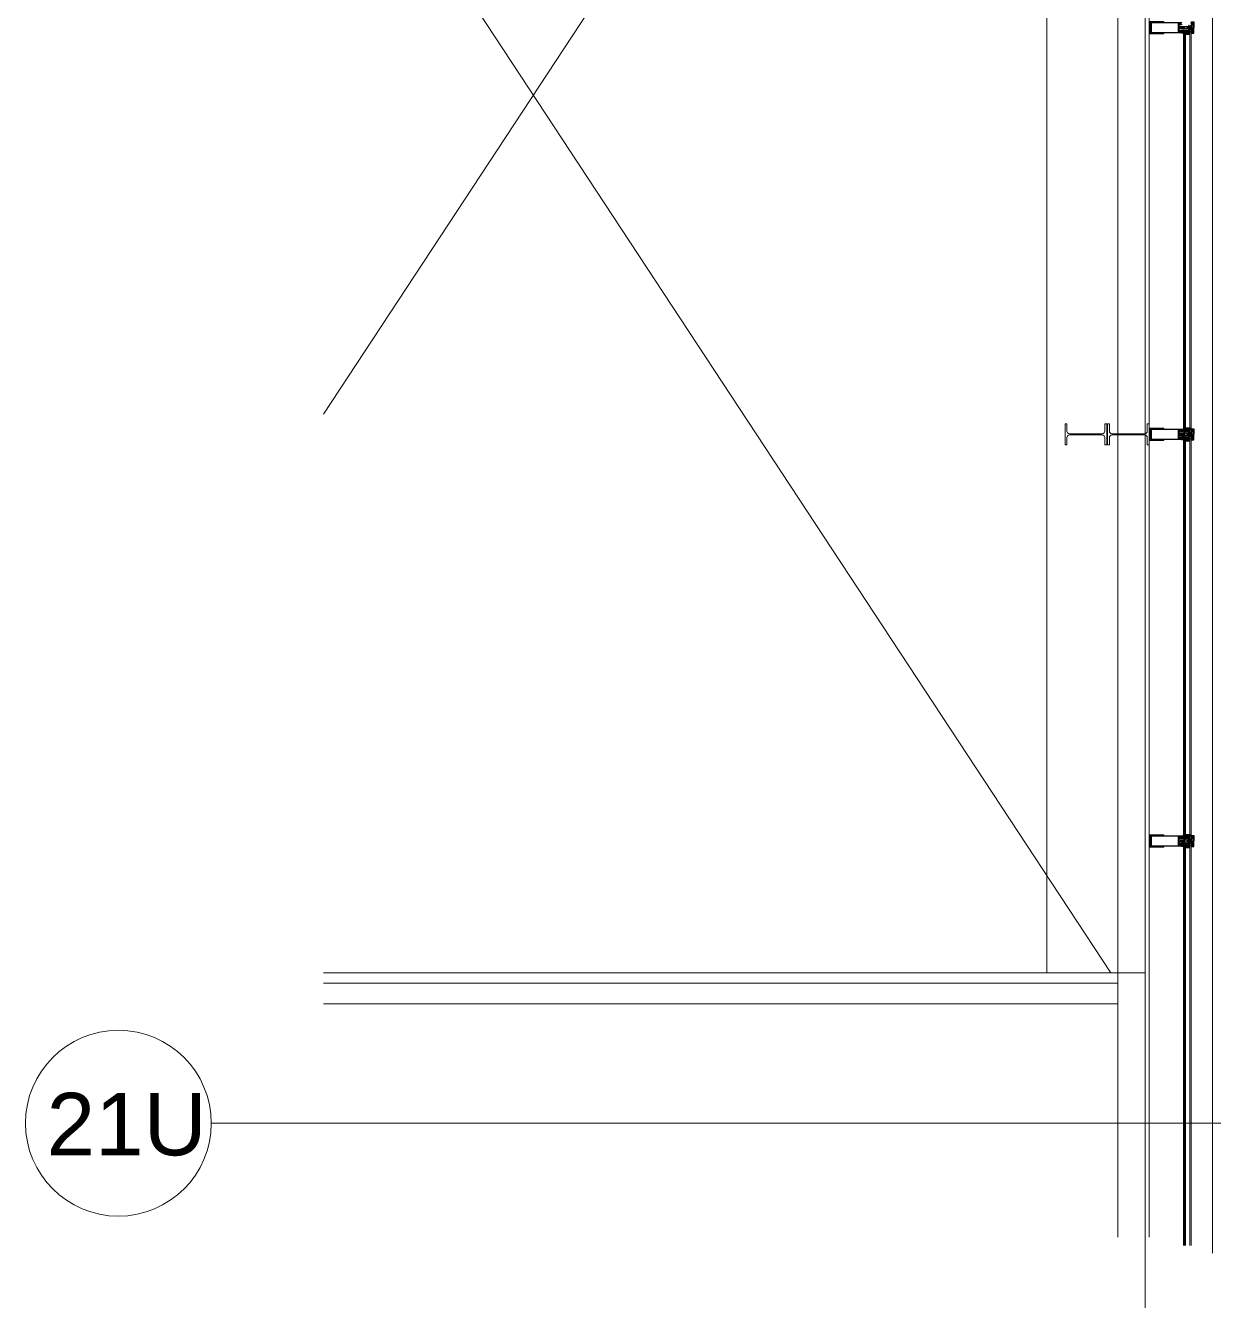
# Model space of a CAD drawing. Header units: millimetres. Extents: x -24 to 530668, y -246875 to -2983.
# Drawn here: x 264267 to 264838, y -107813 to -107201 of the extents above; entities that cross this region are included whole.
import ezdxf
from ezdxf.enums import TextEntityAlignment as Align

# ---------------------------------------------------------------- set-up
doc = ezdxf.new("R2010")
doc.units = ezdxf.units.MM
doc.layers.get('0').update_dxf_attribs({"lineweight": 20})
for name, color, linetype, lineweight in [('0S-Profile EPDM', 22, 'Continuous', 25), ('0S-Shading EPDM', 25, 'Continuous', 13), ('t_tarama', 253, 'Continuous', 5)]:
    doc.layers.add(name, color=color, linetype=linetype, lineweight=lineweight)
doc.layers.add('a_window_metal_aluminium_section', color=2, linetype='Continuous')
doc.styles.add('arial', font='arial.ttf')
doc.styles.add('txt_tur_1', font='arial.ttf', dxfattribs={"height": 1.5})
doc.styles.add('X_S_COL_01$0$arial', font='arial.ttf')

# ---------------------------------------------------------------- blocks, each defined once
blk = doc.blocks.new('Gasket 242524')
at = {"layer": '0S-Shading EPDM'}
h = blk.add_hatch(dxfattribs=at)
h.set_pattern_fill('ANSI37', color=256, scale=0.625, angle=90, style=0)
h.paths.add_polyline_path([(-2.737134, 5.300517), (-2.87946, 5.056922), (-3.000123, 4.801901), (-3.098214, 4.537377), (-3.172994, 4.265342), (-3.223901, 3.987847), (-3.250549, 3.706982), (-3.252739, 3.424864), (-3.230453, 3.14362), (-3.18386, 2.865368), (-3.113311, 2.592205), (-3.019338, 2.32619), (-2.902648, 2.069327), (-2.76412, 1.823552), (-2.6048, 1.590717), (-2.556662, 1.520493), (-2.514672, 1.446428), (-2.479134, 1.36906), (-2.450306, 1.288949), (-2.428397, 1.206677), (-2.413566, 1.122839), (-2.405919, 1.038044), (-2.405514, 0.952905), (-2.412352, 0.86804), (-2.426384, 0.784065), (-2.447508, 0.701588), (-2.475572, 0.621206), (-2.510371, 0.543503), (-2.551654, 0.469042), (-2.599121, 0.398362), (-2.652428, 0.331976), (-2.711189, 0.270365), (-2.774978, 0.213975), (-2.843332, 0.163216), (-2.915756, 0.118456), (-2.991725, 0.080018), (-3.070688, 0.048182), (-3.152073, 0.023177), (-3.235291, 0.005187), (-3.319736, -0.00566), (-3.404799, -0.009285), (-4.813239, -0.009285), (-4.890818, -0.012298), (-4.96793, -0.021322), (-5.04411, -0.0363), (-5.118898, -0.057143), (-5.191843, -0.083726), (-8.888317, -1.595786), (-8.966648, -1.631845), (-9.041582, -1.674518), (-9.11256, -1.723489), (-9.179056, -1.778392), (-9.240574, -1.83882), (-9.296658, -1.904323), (-9.34689, -1.974415), (-9.390896, -2.048574), (-9.42835, -2.126248), (-9.458972, -2.20686), (-9.482536, -2.289811), (-9.498866, -2.374483), (-9.50784, -2.460247), (-9.509392, -2.546466), (-9.50351, -2.632498), (-9.490239, -2.717703), (-9.469675, -2.801448), (-9.441974, -2.88311), (-9.40734, -2.962082), (-9.366031, -3.037776), (-9.318354, -3.10963), (-9.264664, -3.17711), (-9.205361, -3.239713), (-9.140884, -3.296974), (-9.071714, -3.348467), (-8.998365, -3.393809), (-8.921382, -3.432664), (-8.841338, -3.464742), (-8.758827, -3.489805), (-5.875279, -4.103828), (-2.950409, -4.473981), (-0.004806, -4.597656), (2.940798, -4.473985), (5.865668, -4.103838), (8.749217, -3.489819), (8.831728, -3.464756), (8.911773, -3.432678), (8.988756, -3.393823), (9.062106, -3.34848), (9.131277, -3.296986), (9.195754, -3.239725), (9.255058, -3.177121), (9.308748, -3.109641), (9.356425, -3.037787), (9.397735, -2.962092), (9.432369, -2.88312), (9.460071, -2.801457), (9.480634, -2.717711), (9.493906, -2.632505), (9.499788, -2.546473), (9.498236, -2.460254), (9.489261, -2.374489), (9.472932, -2.289816), (9.449368, -2.206865), (9.418745, -2.126252), (9.381291, -2.048577), (9.337284, -1.974418), (9.287052, -1.904326), (9.230968, -1.838822), (9.169449, -1.778393), (9.102953, -1.72349), (9.031974, -1.674519), (8.95704, -1.631845), (8.878708, -1.595786), (5.182234, -0.083726), (5.109288, -0.057143), (5.034501, -0.0363), (4.958321, -0.021322), (4.881209, -0.012298), (4.80363, -0.009285), (3.39519, -0.009285), (3.310127, -0.00566), (3.225681, 0.005187), (3.142464, 0.023177), (3.061079, 0.048182), (2.982116, 0.080018), (2.906147, 0.118456), (2.833723, 0.163216), (2.765369, 0.213975), (2.70158, 0.270365), (2.642819, 0.331976), (2.589512, 0.398362), (2.542045, 0.469042), (2.500762, 0.543503), (2.465963, 0.621206), (2.437899, 0.701588), (2.416775, 0.784065), (2.402743, 0.86804), (2.395905, 0.952905), (2.39631, 1.038044), (2.403957, 1.122839), (2.418788, 1.206677), (2.440697, 1.288949), (2.469525, 1.36906), (2.505063, 1.446428), (2.547053, 1.520493), (2.595191, 1.590717), (2.754511, 1.823552), (2.893039, 2.069327), (3.009729, 2.32619), (3.103702, 2.592205), (3.174251, 2.865368), (3.220844, 3.14362), (3.24313, 3.424864), (3.24094, 3.706982), (3.214292, 3.987847), (3.163385, 4.265342), (3.088605, 4.537377), (2.990514, 4.801901), (2.869851, 5.056922), (2.727525, 5.300517), (2.56461, 5.530851), (2.382333, 5.746188), (2.182067, 5.944906), (1.965322, 6.125506), (1.73373, 6.286629), (1.489038, 6.427059), (1.233088, 6.545739), (0.967811, 6.641774), (0.695204, 6.714442), (0.417322, 6.763193), (0.136258, 6.78766), (-0.145868, 6.78766), (-0.426931, 6.763193), (-0.704813, 6.714442), (-0.97742, 6.641774), (-1.242697, 6.545739), (-1.498647, 6.427059), (-1.743339, 6.286629), (-1.974931, 6.125506), (-2.191676, 5.944906), (-2.391942, 5.746188), (-2.574219, 5.530851)])
at = {"layer": '0S-Profile EPDM'}
blk.add_lwpolyline([(-2.737134, 5.300517), (-2.87946, 5.056922), (-3.000123, 4.801901), (-3.098214, 4.537377), (-3.172994, 4.265342), (-3.223901, 3.987847), (-3.250549, 3.706982), (-3.252739, 3.424864), (-3.230453, 3.14362), (-3.18386, 2.865368), (-3.113311, 2.592205), (-3.019338, 2.32619), (-2.902648, 2.069327), (-2.76412, 1.823552), (-2.6048, 1.590717), (-2.556662, 1.520493), (-2.514672, 1.446428), (-2.479134, 1.36906), (-2.450306, 1.288949), (-2.428397, 1.206677), (-2.413566, 1.122839), (-2.405919, 1.038044), (-2.405514, 0.952905), (-2.412352, 0.86804), (-2.426384, 0.784065), (-2.447508, 0.701588), (-2.475572, 0.621206), (-2.510371, 0.543503), (-2.551654, 0.469042), (-2.599121, 0.398362), (-2.652428, 0.331976), (-2.711189, 0.270365), (-2.774978, 0.213975), (-2.843332, 0.163216), (-2.915756, 0.118456), (-2.991725, 0.080018), (-3.070688, 0.048182), (-3.152073, 0.023177), (-3.235291, 0.005187), (-3.319736, -0.00566), (-3.404799, -0.009285), (-4.813239, -0.009285), (-4.890818, -0.012298), (-4.96793, -0.021322), (-5.04411, -0.0363), (-5.118898, -0.057143), (-5.191843, -0.083726), (-8.888317, -1.595786), (-8.966648, -1.631845), (-9.041582, -1.674518), (-9.11256, -1.723489), (-9.179056, -1.778392), (-9.240574, -1.83882), (-9.296658, -1.904323), (-9.34689, -1.974415), (-9.390896, -2.048574), (-9.42835, -2.126248), (-9.458972, -2.20686), (-9.482536, -2.289811), (-9.498866, -2.374483), (-9.50784, -2.460247), (-9.509392, -2.546466), (-9.50351, -2.632498), (-9.490239, -2.717703), (-9.469675, -2.801448), (-9.441974, -2.88311), (-9.40734, -2.962082), (-9.366031, -3.037776), (-9.318354, -3.10963), (-9.264664, -3.17711), (-9.205361, -3.239713), (-9.140884, -3.296974), (-9.071714, -3.348467), (-8.998365, -3.393809), (-8.921382, -3.432664), (-8.841338, -3.464742), (-8.758827, -3.489805), (-5.875279, -4.103828), (-2.950409, -4.473981), (-0.004806, -4.597656), (2.940798, -4.473985), (5.865668, -4.103838), (8.749217, -3.489819), (8.831728, -3.464756), (8.911773, -3.432678), (8.988756, -3.393823), (9.062106, -3.34848), (9.131277, -3.296986), (9.195754, -3.239725), (9.255058, -3.177121), (9.308748, -3.109641), (9.356425, -3.037787), (9.397735, -2.962092), (9.432369, -2.88312), (9.460071, -2.801457), (9.480634, -2.717711), (9.493906, -2.632505), (9.499788, -2.546473), (9.498236, -2.460254), (9.489261, -2.374489), (9.472932, -2.289816), (9.449368, -2.206865), (9.418745, -2.126252), (9.381291, -2.048577), (9.337284, -1.974418), (9.287052, -1.904326), (9.230968, -1.838822), (9.169449, -1.778393), (9.102953, -1.72349), (9.031974, -1.674519), (8.95704, -1.631845), (8.878708, -1.595786), (5.182234, -0.083726), (5.109288, -0.057143), (5.034501, -0.0363), (4.958321, -0.021322), (4.881209, -0.012298), (4.80363, -0.009285), (3.39519, -0.009285), (3.310127, -0.00566), (3.225681, 0.005187), (3.142464, 0.023177), (3.061079, 0.048182), (2.982116, 0.080018), (2.906147, 0.118456), (2.833723, 0.163216), (2.765369, 0.213975), (2.70158, 0.270365), (2.642819, 0.331976), (2.589512, 0.398362), (2.542045, 0.469042), (2.500762, 0.543503), (2.465963, 0.621206), (2.437899, 0.701588), (2.416775, 0.784065), (2.402743, 0.86804), (2.395905, 0.952905), (2.39631, 1.038044), (2.403957, 1.122839), (2.418788, 1.206677), (2.440697, 1.288949), (2.469525, 1.36906), (2.505063, 1.446428), (2.547053, 1.520493), (2.595191, 1.590717), (2.754511, 1.823552), (2.893039, 2.069327), (3.009729, 2.32619), (3.103702, 2.592205), (3.174251, 2.865368), (3.220844, 3.14362), (3.24313, 3.424864), (3.24094, 3.706982), (3.214292, 3.987847), (3.163385, 4.265342), (3.088605, 4.537377), (2.990514, 4.801901), (2.869851, 5.056922), (2.727525, 5.300517), (2.56461, 5.530851), (2.382333, 5.746188), (2.182067, 5.944906), (1.965322, 6.125506), (1.73373, 6.286629), (1.489038, 6.427059), (1.233088, 6.545739), (0.967811, 6.641774), (0.695204, 6.714442), (0.417322, 6.763193), (0.136258, 6.78766), (-0.145868, 6.78766), (-0.426931, 6.763193), (-0.704813, 6.714442), (-0.97742, 6.641774), (-1.242697, 6.545739), (-1.498647, 6.427059), (-1.743339, 6.286629), (-1.974931, 6.125506), (-2.191676, 5.944906), (-2.391942, 5.746188), (-2.574219, 5.530851), (-2.737134, 5.300517)], close=True, dxfattribs=at)
blk = doc.blocks.new('_242524')
at = {"layer": '0S-Profile EPDM'}
blk.add_blockref('Gasket 242524', (0, 0), dxfattribs=at)
blk = doc.blocks.new('dgriya')
at = {"layer": 'a_window_metal_aluminium_section', "extrusion": (0, 0, -1)}
for p, q in [((-161.7, 4.5), (-161.2, 5)), ((-161.7, 3.5), (-161.7, 4.5)), ((-160.7, 2.5), (-161.7, 3.5)), ((-161.2, 5), (-134.2, 5)), ((-159.8, 2.5), (-160.7, 2.5)), ((-159.5, 2), (-159.8, 2.5)), ((-158.3, 2), (-159.5, 2)), ((-158, 2.5), (-158.3, 2)), ((-157.7, 2), (-158, 2.5)), ((-156.5, 2), (-157.7, 2)), ((-156.2, 2.5), (-156.5, 2)), ((-155.9, 2), (-156.2, 2.5)), ((-154.7, 2), (-155.9, 2)), ((-154.4, 2.5), (-154.7, 2)), ((-154.1, 2), (-154.4, 2.5)), ((-152.9, 2), (-154.1, 2)), ((-152.6, 2.5), (-152.9, 2)), ((-152.3, 2), (-152.6, 2.5)), ((-151.1, 2), (-152.3, 2)), ((-150.8, 2.5), (-151.1, 2)), ((-150.5, 2), (-150.8, 2.5)), ((-149.3, 2), (-150.5, 2)), ((-149, 2.5), (-149.3, 2)), ((-148.7, 2), (-149, 2.5)), ((-147.5, 2), (-148.7, 2)), ((-147.2, 2.5), (-147.5, 2)), ((-146.9, 2), (-147.2, 2.5)), ((-145.8, 2), (-146.9, 2)), ((-145.8, 14.4), (-144.9, 15.3)), ((-145.8, 13.1), (-145.8, 14.4)), ((-145.3, 12.6), (-145.8, 13.1)), ((-143.9, 0.9), (-145.8, 2)), ((-145.7, 23.1), (-145.7, 25)), ((-145.7, 25), (2.8, 25)), ((-144.9, 22.3), (-145.7, 23.1)), ((-133.2, 12.6), (-145.3, 12.6)), ((-144.3, 22.3), (-144.9, 22.3)), ((-144.9, 15.3), (-144.3, 15.3)), ((-141.6, 23.5), (-144.3, 23.5)), ((-144.3, 23.5), (-144.3, 22.3)), ((-144.3, 15.3), (-144.3, 14.1)), ((-144.3, 14.1), (-141.6, 14.1)), ((-143.4, 0), (-143.9, 0.9)), ((-143.9, -0.9), (-143.4, 0)), ((-141.6, 19), (-141.6, 23.5)), ((-141.4, 18.8), (-141.6, 19)), ((-141.6, 18.5), (-141.4, 18.8)), ((-141.6, 14.1), (-141.6, 18.5)), ((-134.2, 5), (-133.2, 5.3)), ((-132.7, 12.1), (-133.2, 12.6)), ((-133.2, 5.3), (-132.7, 6.5)), ((-132.7, 6.5), (-132.7, 12.1)), ((2.8, 25), (3.8, 24.6)), ((3.8, 24.6), (4.3, 23.7)), ((4.3, 23.7), (4.3, -23.5)), ((-161.7, -3.7), (-160.7, -2.5)), ((-161.7, -4.5), (-161.7, -3.7)), ((-161.2, -5), (-161.7, -4.5)), ((-134.2, -5), (-161.2, -5)), ((-160.7, -2.5), (-160.4, -2)), ((-160.4, -2), (-159.2, -2)), ((-159.2, -2), (-158.9, -2.5)), ((-158.9, -2.5), (-158.6, -2)), ((-158.6, -2), (-157.4, -2)), ((-157.4, -2), (-157.1, -2.5)), ((-157.1, -2.5), (-156.8, -2)), ((-156.8, -2), (-155.6, -2)), ((-155.6, -2), (-155.3, -2.5)), ((-155.3, -2.5), (-155, -2)), ((-155, -2), (-153.8, -2)), ((-153.8, -2), (-153.5, -2.5)), ((-153.5, -2.5), (-153.2, -2)), ((-153.2, -2), (-152, -2)), ((-152, -2), (-151.7, -2.5)), ((-151.7, -2.5), (-151.4, -2)), ((-151.4, -2), (-150.2, -2)), ((-150.2, -2), (-149.9, -2.5)), ((-149.9, -2.5), (-149.6, -2)), ((-149.6, -2), (-148.4, -2)), ((-148.4, -2), (-148.1, -2.5)), ((-148.1, -2.5), (-147.8, -2)), ((-147.8, -2), (-145.8, -2)), ((-145.8, -2), (-143.9, -0.9)), ((-145.8, -13.1), (-145.3, -12.6)), ((-145.8, -14.4), (-145.8, -13.1)), ((-145.8, -13.1), (-145.8, -13.1)), ((-144.9, -15.3), (-145.8, -14.4)), ((-145.7, -23.1), (-144.9, -22.3)), ((-145.7, -25), (-145.7, -23.1)), ((2.8, -25), (-145.7, -25)), ((-145.3, -12.6), (-133.2, -12.6)), ((-144.3, -15.3), (-144.9, -15.3)), ((-144.9, -22.3), (-144.3, -22.3)), ((-141.6, -14.1), (-144.3, -14.1)), ((-144.3, -14.1), (-144.3, -15.3)), ((-144.3, -22.3), (-144.3, -23.5)), ((-144.3, -23.5), (-141.6, -23.5)), ((-141.6, -18.5), (-141.6, -14.1)), ((-141.4, -18.8), (-141.6, -18.5)), ((-141.6, -19), (-141.4, -18.8)), ((-141.6, -23.5), (-141.6, -19)), ((-133, -5.6), (-134.2, -5)), ((-133.2, -12.6), (-132.7, -12.1)), ((-132.7, -6.5), (-133, -5.6)), ((-132.7, -12.1), (-132.7, -6.5)), ((3.9, -24.6), (2.8, -25)), ((4.3, -23.5), (3.9, -24.6))]:
    blk.add_line(p, q, dxfattribs=at)
at = {"layer": 'a_window_metal_aluminium_section'}
for p, q in [((-130.4, 22.9), (-130.4, -22.9)), ((0, 22.9), (-130.4, 22.9)), ((-130.4, 22.9), (-130.4, 22.9)), ((0, -22.9), (0, 22.9)), ((-130.4, -22.9), (0, -22.9))]:
    blk.add_line(p, q, dxfattribs=at)
for points in [[(-192.4, 27), (-204.4, 27), (-204.4, 0)], [(-192.4, 25), (-202.4, 25), (-202.4, 0)], [(-192.4, 25), (-192.4, 27)], [(-192.4, -27), (-204.4, -27), (-204.4, 0)], [(-192.4, -25), (-202.4, -25), (-202.4, 0)], [(-192.4, -25), (-192.4, -27)]]:
    blk.add_lwpolyline(points, dxfattribs=at)
for points in [[(-191.5, 23.5), (-191.5, 20.3), (-192.3, 19.5), (-192.9, 19.5), (-192.9, 20.7), (-194.5, 20.7), (-194.7, 20.7), (-194.9, 20.6), (-195.1, 20.5), (-195.2, 20.4), (-195.4, 20.3), (-195.5, 20.1), (-195.5, 19.9), (-195.5, 19.7), (-195.5, 11.3), (-192.9, 11.3), (-192.9, 12.5), (-192.3, 12.5), (-191.5, 11.7), (-191.5, -11.7), (-192.3, -12.5), (-192.9, -12.5), (-192.9, -11.3), (-195.5, -11.3), (-195.5, -19.7), (-195.5, -19.9), (-195.5, -20.1), (-195.4, -20.3), (-195.2, -20.4), (-195.1, -20.5), (-194.9, -20.6), (-194.7, -20.7), (-194.5, -20.7), (-192.9, -20.7), (-192.9, -19.5), (-192.3, -19.5), (-191.5, -20.3), (-191.5, -23.5), (-195.3, -22.5), (-195.4, -22.5), (-195.5, -22.5), (-195.6, -22.5), (-195.7, -22.5), (-195.8, -22.6), (-195.9, -22.7), (-196, -22.8), (-196, -22.9), (-196, -23), (-196.1, -23.1), (-196.1, -23.2), (-196.2, -23.3), (-196.3, -23.4), (-196.4, -23.4), (-196.5, -23.5), (-196.6, -23.5), (-196.7, -23.5), (-196.8, -23.4), (-197, -23.4), (-197.1, -23.3), (-197.2, -23.2), (-197.4, -23.1), (-197.5, -23), (-197.6, -23), (-197.7, -22.9), (-197.8, -22.9), (-197.9, -22.8), (-198, -22.8), (-198.1, -22.7), (-198.3, -22.7), (-198.4, -22.6), (-198.5, -22.6), (-198.6, -22.5), (-198.7, -22.5), (-198.9, -22.4), (-199, -22.3), (-199.1, -22.3), (-199.2, -22.2), (-199.3, -22.2), (-199.4, -22.1), (-199.5, -22.1), (-199.6, -22), (-199.8, -21.9), (-199.9, -21.9), (-200, -21.9), (-200.2, -21.8), (-200.3, -21.7), (-200.5, -21.7), (-200.6, -21.7), (-200.7, -21.6), (-200.8, -21.6), (-200.9, -21.5), (-201, -21.5), (-201.1, -21.5), (-201.2, -21.4), (-201.3, -21.3), (-201.4, -21.2), (-201.4, -21), (-201.4, -20.8), (-201.3, -20.7), (-201.2, -20.6), (-201.1, -20.5), (-200.9, -20.5), (-198, -20.5), (-197.9, -20.5), (-197.7, -20.4), (-197.6, -20.2), (-197.5, -20), (-197.5, -10.8), (-197.5, -10.6), (-197.5, -10.4), (-197.4, -10.2), (-197.2, -10.1), (-197.1, -10), (-196.9, -9.9), (-196.7, -9.8), (-196.5, -9.8), (-195.5, -9.8), (-195.3, -9.8), (-195.2, -9.7), (-195, -9.6), (-194.8, -9.5), (-194.7, -9.4), (-194.6, -9.2), (-194.6, -9), (-194.5, -8.8), (-194.5, -0.3), (-194.4, -0.2), (-194.3, 0), (-194.4, 0.2), (-194.5, 0.2), (-194.5, 8.8), (-194.6, 9), (-194.6, 9.2), (-194.7, 9.4), (-194.8, 9.5), (-195, 9.6), (-195.2, 9.7), (-195.3, 9.8), (-195.5, 9.8), (-196.5, 9.8), (-196.7, 9.8), (-196.9, 9.9), (-197.1, 10), (-197.2, 10.1), (-197.4, 10.2), (-197.5, 10.4), (-197.5, 10.6), (-197.5, 10.8), (-197.5, 20), (-197.6, 20.2), (-197.7, 20.4), (-197.9, 20.5), (-198, 20.5), (-200.9, 20.5), (-201.1, 20.5), (-201.2, 20.6), (-201.3, 20.7), (-201.4, 20.8), (-201.4, 21), (-201.4, 21.2), (-201.3, 21.3), (-201.2, 21.4), (-201.1, 21.5), (-201, 21.5), (-200.8, 21.6), (-200.7, 21.6), (-200.6, 21.7), (-200.5, 21.7), (-200.3, 21.7), (-200.2, 21.8), (-200.1, 21.8), (-200, 21.9), (-199.9, 21.9), (-199.8, 21.9), (-199.7, 22), (-199.6, 22), (-199.4, 22.1), (-199.2, 22.2), (-199, 22.3), (-198.9, 22.4), (-198.8, 22.4), (-198.6, 22.5), (-198.5, 22.6), (-198.4, 22.6), (-198.3, 22.7), (-198.1, 22.7), (-198, 22.8), (-197.9, 22.8), (-197.8, 22.9), (-197.6, 23), (-197.5, 23), (-197.4, 23.1), (-197.3, 23.2), (-197.2, 23.2), (-197.1, 23.3), (-197, 23.3), (-197, 23.4), (-196.8, 23.4), (-196.7, 23.5), (-196.6, 23.5), (-196.5, 23.4), (-196.3, 23.4), (-196.2, 23.3), (-196.1, 23.2), (-196.1, 23.1), (-196, 23), (-196, 22.9), (-196, 22.8), (-195.9, 22.7), (-195.8, 22.6), (-195.7, 22.5), (-195.5, 22.5), (-195.4, 22.5), (-195.3, 22.5), (-191.5, 23.5)], [(-133.2, -3.2), (-132.7, -2.7), (-132.7, 2.7), (-133.2, 3.2), (-140.6, 3.2), (-141.1, 2.7), (-141.1, -2.7), (-140.6, -3.2), (-133.2, -3.2)], [(-138.4, 14.1), (-132.7, 14.1), (-132.7, 18.5), (-132.5, 18.8), (-132.7, 19), (-132.7, 23.5), (-138.4, 23.5), (-138.4, 22.3), (-139, 22.3), (-139.6, 23), (-140.2, 23.1), (-140.5, 22.6), (-140.3, 22.2), (-139.3, 21.2), (-139, 20.5), (-139, 17.1), (-139.3, 16.4), (-140.3, 15.4), (-140.5, 15), (-140.2, 14.5), (-139.6, 14.7), (-139, 15.3), (-138.4, 15.3), (-138.4, 14.1)], [(-138.4, -23.5), (-132.7, -23.5), (-132.7, -19), (-132.5, -18.8), (-132.7, -18.5), (-132.7, -14.1), (-138.4, -14.1), (-138.4, -15.3), (-139, -15.3), (-139.6, -14.7), (-140.2, -14.5), (-140.5, -15), (-140.3, -15.3), (-139.3, -16.4), (-139, -17.1), (-139, -20.5), (-139.3, -21.2), (-140.3, -22.2), (-140.5, -22.6), (-140.2, -23.1), (-139.6, -23), (-139, -22.3), (-138.4, -22.3), (-138.4, -23.5)]]:
    blk.add_lwpolyline(points, close=True, dxfattribs=at)
blk = doc.blocks.new('Gasket 244947')
at = {"layer": '0S-Shading EPDM'}
h = blk.add_hatch(dxfattribs=at)
h.set_pattern_fill('ANSI37', color=256, scale=0.625, angle=90, style=0)
h.paths.add_polyline_path([(7.8, 0), (4.57, 0), (4.1, 0.5), (4.1, 1.58), (4.57, 2), (7.83, 2), (8.3, 1.58), (8.3, 0.5)], flags=16)
h.paths.add_polyline_path([(7.4, -4.5), (5, -4.5), (4, -3.5), (4, -2.5), (5, -1.5), (7.4, -1.5), (8.4, -2.5), (8.4, -3.5)], flags=16)
h.paths.add_polyline_path([(0.91, -7.87), (2.9, -7.87), (3.99, -7.9), (5.07, -8.01), (6.14, -8.2), (7.19, -8.45), (8.3, -8.65), (9.42, -8.78), (12.23, -8.8), (12.9, -8.4), (12.91, -8.21), (12.46, -7.82), (11.61, -7.83), (10.44, -7.8), (9.24, -7.74), (8.44, -7.65), (8.12, -7.41), (8.1, -7.23), (8.45, -6.86), (11.4, -7.01), (12.4, -6.05), (12.4, 0), (10.39, 0), (9.83, -0.15), (9.49, 0.08), (9.49, 1.7), (9.96, 1.98), (10.11, 2.19), (10, 2.47), (8.62, 3.61), (7.17, 3.1), (5.24, 3.1), (3.78, 3.61), (2.4, 2.47), (2.29, 2.19), (2.44, 1.98), (2.91, 1.7), (2.91, 0.08), (2.57, -0.15), (2.02, 0), (0, 0), (0, -5.98), (-0.26, -6.64), (-0.75, -7.11), (-1.28, -7.54), (-1.86, -7.9), (-2.46, -8.21), (-3.01, -8.46), (-3.07, -8.63), (-3.01, -8.79), (-2.85, -8.87), (-1.55, -8.62), (0.07, -8.05)])
at = {"layer": '0S-Profile EPDM'}
blk.add_lwpolyline([(0.91, -7.87), (2.9, -7.87), (3.99, -7.9), (5.07, -8.01), (6.14, -8.2), (7.19, -8.45), (8.3, -8.65), (9.42, -8.78), (12.23, -8.8), (12.9, -8.4), (12.91, -8.21), (12.46, -7.82), (11.61, -7.83), (10.44, -7.8), (9.24, -7.74), (8.44, -7.65), (8.12, -7.41), (8.1, -7.23), (8.45, -6.86), (11.4, -7.01), (12.4, -6.05), (12.4, 0), (10.39, 0), (9.83, -0.15), (9.49, 0.08), (9.49, 1.7), (9.96, 1.98), (10.11, 2.19), (10, 2.47), (8.62, 3.61), (7.17, 3.1), (5.24, 3.1), (3.78, 3.61), (2.4, 2.47), (2.29, 2.19), (2.44, 1.98), (2.91, 1.7), (2.91, 0.08), (2.57, -0.15), (2.02, 0), (0, 0), (0, -5.98), (-0.26, -6.64), (-0.75, -7.11), (-1.28, -7.54), (-1.86, -7.9), (-2.46, -8.21), (-3.01, -8.46), (-3.07, -8.63), (-3.01, -8.79), (-2.85, -8.87), (-1.55, -8.62), (0.07, -8.05), (0.91, -7.87)], close=True, dxfattribs=at)
at = {"layer": '0S-Profile EPDM', "extrusion": (0, 0, -1)}
for points in [[(-7.8, 0), (-4.57, 0), (-4.1, 0.5), (-4.1, 1.58), (-4.57, 2), (-7.83, 2), (-8.3, 1.58), (-8.3, 0.5), (-7.8, 0)], [(-7.4, -4.5), (-5, -4.5), (-4, -3.5), (-4, -2.5), (-5, -1.5), (-7.4, -1.5), (-8.4, -2.5), (-8.4, -3.5), (-7.4, -4.5)]]:
    blk.add_lwpolyline(points, close=True, dxfattribs=at)
blk = doc.blocks.new('_244947')
at = {"layer": '0S-Profile EPDM'}
blk.add_blockref('Gasket 244947', (0, 0), dxfattribs=at)
blk = doc.blocks.new('326320')
at = {"layer": '0S-Profile EPDM'}
for points in [[(8.4, 13.6), (8.4, 17.7), (6.8, 19.3), (4.6, 19.3), (4.5, 19.2), (4.4, 19.3), (3.3, 19.3), (3.3, 19.2), (3.2, 19.3), (2.2, 19.3), (2.1, 19.2), (2, 19.3), (0, 19.3), (0, 15.8), (0.1, 15.7), (0, 15.6), (0, 14.8), (0.1, 14.7), (0, 14.6), (0, 13.8), (0.1, 13.7), (0, 13.6), (0, 12.8), (0.1, 12.7), (0, 12.6), (0, 11.8), (0.1, 11.7), (0, 11.6), (0, 10.4), (1.2, 9.9), (1.2, 9.4), (0, 8.9), (0, 7.7), (0.1, 7.6), (0, 7.6), (0, 6.7), (0.1, 6.6), (0, 6.6), (0, 5.7), (0.1, 5.6), (0, 5.6), (0, 4.7), (0.1, 4.6), (0, 4.6), (0, 3.7), (0.1, 3.6), (0, 3.5), (0, 0), (2, 0), (2.1, 0.1), (2.2, 0), (3.2, 0), (3.3, 0.1), (3.3, 0), (4.4, 0), (4.5, 0.1), (4.6, 0), (6.8, 0), (8.4, 1.6), (8.4, 5.7), (20.8, 5.7), (20.8, 6.3), (20.3, 6.8), (9.1, 6.8), (8.6, 7.3), (8.6, 12), (9.1, 12.5), (20.3, 12.5), (20.8, 13), (20.8, 13.6)], [(7, 16.8), (7, 2.5), (6, 1.5), (1.4, 1.5), (1.4, 17.8), (6, 17.8), (7, 16.9)]]:
    blk.add_lwpolyline(points, close=True, dxfattribs=at)
blk = doc.blocks.new('COLUMN-GZL6')
at = {"color": 0, "linetype": 'ByBlock', "lineweight": -2}
blk.add_lwpolyline([(50, 0), (50, -9), (15, -9, 0.414214), (3, -21), (3, -179, 0.414214), (15, -191), (50, -191), (50, -200), (-50, -200), (-50, -191), (-15, -191, 0.414214), (-3, -179), (-3, -21, 0.414214), (-15, -9), (-50, -9), (-50, 0)], format="xyb", close=True, dxfattribs=at)
at = {"style": 'arial', "flags": 9}
for tag in ['DATA', 'PROMPTS']:
    blk.add_attdef(tag, (0, 0), '', height=3, dxfattribs=at)
blk = doc.blocks.new('X_S_COL_01$0$COLUMN-GZL6')
at = {"color": 0, "linetype": 'ByBlock', "lineweight": -2}
blk.add_lwpolyline([(50, 0), (50, -9), (15, -9, 0.414214), (3, -21), (3, -179, 0.414214), (15, -191), (50, -191), (50, -200), (-50, -200), (-50, -191), (-15, -191, 0.414214), (-3, -179), (-3, -21, 0.414214), (-15, -9), (-50, -9), (-50, 0)], format="xyb", close=True, dxfattribs=at)
at = {"style": 'X_S_COL_01$0$arial', "flags": 9}
for tag in ['DATA', 'PROMPTS']:
    blk.add_attdef(tag, (0, 0), '', height=3, dxfattribs=at)

msp = doc.modelspace()

# ---------------------------------------------------------------- linework, layer by layer
at = {"layer": 't_tarama'}
for p, q in [((264788.653, -106813.178, -0.005), (264410.534, -107387.711, -0.005)), ((264837.494, -107790.536, -211.075), (264837.494, -106810.498, -211.075)), ((264788.653, -107655.855, -0.005), (264410.534, -107081.322, -0.005)), ((264823.565, -107203.262, -0.005), (264823.565, -107396.394, -0.005)), ((264824.565, -107203.262, -0.005), (264823.565, -107203.262, -0.005)), ((264824.065, -107203.262, -0.005), (264824.065, -107396.394, -0.005)), ((264824.565, -107396.394, -0.005), (264824.565, -107203.262, -0.005)), ((264826.565, -107203.168, -0.005), (264826.565, -107396.411, -0.005)), ((264827.165, -107203.245, -0.005), (264826.565, -107203.245, -0.005)), ((264827.165, -107396.411, -0.005), (264827.165, -107203.168, -0.005)), ((264824.565, -107396.411, -0.005), (264823.565, -107396.411, -0.005)), ((264827.165, -107396.428, -0.005), (264826.565, -107396.428, -0.005)), ((264823.565, -107398.462, -0.005), (264823.565, -107591.594, -0.005)), ((264824.565, -107398.462, -0.005), (264823.565, -107398.462, -0.005)), ((264824.065, -107398.462, -0.005), (264824.065, -107591.594, -0.005)), ((264824.565, -107591.594, -0.005), (264824.565, -107398.462, -0.005)), ((264826.565, -107398.368, -0.005), (264826.565, -107591.611, -0.005)), ((264827.165, -107398.445, -0.005), (264826.565, -107398.445, -0.005)), ((264827.165, -107591.611, -0.005), (264827.165, -107398.368, -0.005)), ((264824.565, -107591.611, -0.005), (264823.565, -107591.611, -0.005)), ((264827.165, -107591.628, -0.005), (264826.565, -107591.628, -0.005)), ((264823.565, -107593.662, -0.005), (264823.565, -107786.794, -0.005)), ((264824.565, -107593.662, -0.005), (264823.565, -107593.662, -0.005)), ((264824.065, -107593.662, -0.005), (264824.065, -107786.794, -0.005)), ((264824.565, -107786.794, -0.005), (264824.565, -107593.662, -0.005)), ((264826.565, -107593.568, -0.005), (264826.565, -107786.811, -0.005)), ((264827.165, -107593.645, -0.005), (264826.565, -107593.645, -0.005)), ((264827.165, -107786.811, -0.005), (264827.165, -107593.568, -0.005)), ((264356.688, -107728.091, -17966.192), (267624.481, -107728.091, -17966.192))]:
    msp.add_line(p, q, dxfattribs=at)
at = {"layer": 't_tarama', "elevation": -0.005}
for points in [[(264805.153, -106813.303), (264805.153, -108540.009), (264347.526, -108540.009)], [(264757.853, -106813.178), (264757.853, -107655.855)], [(264807.045, -107782.845), (264807.045, -106816.828)], [(264792.045, -107397.145), (264792.045, -107007.328)], [(264807.045, -107205.245), (264814.045, -107205.245), (264814.045, -107204.845), (264807.445, -107204.845), (264807.445, -107199.645), (264814.045, -107199.645), (264814.045, -107199.245), (264807.045, -107199.245)], [(264823.175, -107202.237), (264823.2, -107202.28), (264823.321, -107202.35), (264823.387, -107202.369), (264823.525, -107202.379), (264823.705, -107202.383), (264823.886, -107202.379), (264824.066, -107202.369), (264824.153, -107202.359), (264824.255, -107202.237), (264824.153, -107202.115), (264824.066, -107202.104), (264823.886, -107202.094), (264823.705, -107202.091), (264823.525, -107202.094), (264823.387, -107202.104), (264823.321, -107202.124), (264823.2, -107202.194)], [(264823.175, -107202.237), (264823.2, -107202.194), (264823.321, -107202.124), (264823.387, -107202.105), (264823.525, -107202.095), (264823.705, -107202.091), (264823.886, -107202.095), (264824.066, -107202.105), (264824.153, -107202.115), (264824.255, -107202.237), (264824.153, -107202.359), (264824.066, -107202.37), (264823.886, -107202.38), (264823.705, -107202.383), (264823.525, -107202.38), (264823.387, -107202.37), (264823.321, -107202.35), (264823.2, -107202.28)], [(264807.045, -107400.445), (264814.045, -107400.445), (264814.045, -107400.045), (264807.445, -107400.045), (264807.445, -107394.845), (264814.045, -107394.845), (264814.045, -107394.445), (264807.045, -107394.445)], [(264823.175, -107397.437), (264823.2, -107397.48), (264823.321, -107397.55), (264823.387, -107397.569), (264823.525, -107397.579), (264823.705, -107397.583), (264823.886, -107397.579), (264824.066, -107397.569), (264824.153, -107397.559), (264824.255, -107397.437), (264824.153, -107397.315), (264824.066, -107397.304), (264823.886, -107397.294), (264823.705, -107397.291), (264823.525, -107397.294), (264823.387, -107397.304), (264823.321, -107397.324), (264823.2, -107397.394)], [(264823.175, -107397.437), (264823.2, -107397.394), (264823.321, -107397.324), (264823.387, -107397.305), (264823.525, -107397.295), (264823.705, -107397.291), (264823.886, -107397.295), (264824.066, -107397.305), (264824.153, -107397.315), (264824.255, -107397.437), (264824.153, -107397.559), (264824.066, -107397.57), (264823.886, -107397.58), (264823.705, -107397.583), (264823.525, -107397.58), (264823.387, -107397.57), (264823.321, -107397.55), (264823.2, -107397.48)], [(264792.045, -107782.845), (264792.045, -107397.745)], [(264807.045, -107595.645), (264814.045, -107595.645), (264814.045, -107595.245), (264807.445, -107595.245), (264807.445, -107590.045), (264814.045, -107590.045), (264814.045, -107589.645), (264807.045, -107589.645)], [(264823.175, -107592.637), (264823.2, -107592.68), (264823.321, -107592.75), (264823.387, -107592.769), (264823.525, -107592.779), (264823.705, -107592.783), (264823.886, -107592.779), (264824.066, -107592.769), (264824.153, -107592.759), (264824.255, -107592.637), (264824.153, -107592.515), (264824.066, -107592.504), (264823.886, -107592.494), (264823.705, -107592.491), (264823.525, -107592.494), (264823.387, -107592.504), (264823.321, -107592.524), (264823.2, -107592.594)], [(264823.175, -107592.637), (264823.2, -107592.594), (264823.321, -107592.524), (264823.387, -107592.505), (264823.525, -107592.495), (264823.705, -107592.491), (264823.886, -107592.495), (264824.066, -107592.505), (264824.153, -107592.515), (264824.255, -107592.637), (264824.153, -107592.759), (264824.066, -107592.77), (264823.886, -107592.78), (264823.705, -107592.783), (264823.525, -107592.78), (264823.387, -107592.77), (264823.321, -107592.75), (264823.2, -107592.68)], [(264805.153, -107655.855), (264410.534, -107655.855)], [(264410.534, -107655.855), (264757.853, -107655.855)], [(264410.534, -107655.855), (264805.153, -107655.855)], [(264410.534, -107660.855), (264792.045, -107660.855)], [(264410.534, -107670.855), (264792.045, -107670.855)]]:
    msp.add_lwpolyline(points, dxfattribs=at)
at = {"layer": 't_tarama', "extrusion": (0, 0, -1), "elevation": 0.005}
for points in [[(-264824.255, -107201.737), (-264824.869, -107201.737), (-264824.954, -107201.756), (-264825.188, -107201.865), (-264825.218, -107201.862), (-264825.231, -107201.835), (-264825.225, -107201.769), (-264825.233, -107201.746), (-264825.255, -107201.737), (-264825.825, -107201.737), (-264825.925, -107201.837), (-264825.895, -107201.943), (-264825.785, -107201.972), (-264825.785, -107201.897), (-264825.755, -107201.867), (-264825.46, -107201.867), (-264825.39, -107201.896), (-264825.084, -107202.201), (-264825.07, -107202.237), (-264825.084, -107202.272), (-264825.39, -107202.578), (-264825.46, -107202.607), (-264825.755, -107202.607), (-264825.785, -107202.577), (-264825.785, -107202.502), (-264825.895, -107202.531), (-264825.925, -107202.602), (-264825.895, -107202.708), (-264825.825, -107202.737), (-264825.255, -107202.737), (-264825.233, -107202.727), (-264825.225, -107202.704), (-264825.231, -107202.639), (-264825.218, -107202.612), (-264825.188, -107202.609), (-264824.954, -107202.718), (-264824.869, -107202.737), (-264824.255, -107202.737), (-264824.255, -107202.561), (-264824.194, -107202.455), (-264824.06, -107202.431), (-264823.886, -107202.44), (-264823.712, -107202.443), (-264823.637, -107202.442), (-264823.605, -107202.472), (-264823.573, -107202.44), (-264823.537, -107202.44), (-264823.355, -107202.431), (-264823.305, -107202.425), (-264823.248, -107202.406), (-264823.105, -107202.323), (-264823.055, -107202.237), (-264823.105, -107202.151), (-264823.248, -107202.068), (-264823.304, -107202.049), (-264823.355, -107202.043), (-264823.537, -107202.034), (-264823.573, -107202.033), (-264823.605, -107202.002), (-264823.637, -107202.032), (-264823.712, -107202.031), (-264823.886, -107202.034), (-264824.06, -107202.043), (-264824.206, -107202.008), (-264824.255, -107201.912), (-264824.255, -107201.737)], [(-264824.255, -107396.937), (-264824.869, -107396.937), (-264824.954, -107396.956), (-264825.188, -107397.065), (-264825.218, -107397.062), (-264825.231, -107397.035), (-264825.225, -107396.969), (-264825.233, -107396.946), (-264825.255, -107396.937), (-264825.825, -107396.937), (-264825.925, -107397.037), (-264825.895, -107397.143), (-264825.785, -107397.172), (-264825.785, -107397.097), (-264825.755, -107397.067), (-264825.46, -107397.067), (-264825.39, -107397.096), (-264825.084, -107397.401), (-264825.07, -107397.437), (-264825.084, -107397.472), (-264825.39, -107397.778), (-264825.46, -107397.807), (-264825.755, -107397.807), (-264825.785, -107397.777), (-264825.785, -107397.702), (-264825.895, -107397.731), (-264825.925, -107397.802), (-264825.895, -107397.908), (-264825.825, -107397.937), (-264825.255, -107397.937), (-264825.233, -107397.927), (-264825.225, -107397.904), (-264825.231, -107397.839), (-264825.218, -107397.812), (-264825.188, -107397.809), (-264824.954, -107397.918), (-264824.869, -107397.937), (-264824.255, -107397.937), (-264824.255, -107397.761), (-264824.194, -107397.655), (-264824.06, -107397.631), (-264823.886, -107397.64), (-264823.712, -107397.643), (-264823.637, -107397.642), (-264823.605, -107397.672), (-264823.573, -107397.64), (-264823.537, -107397.64), (-264823.355, -107397.631), (-264823.305, -107397.625), (-264823.248, -107397.606), (-264823.105, -107397.523), (-264823.055, -107397.437), (-264823.105, -107397.351), (-264823.248, -107397.268), (-264823.304, -107397.249), (-264823.355, -107397.243), (-264823.537, -107397.234), (-264823.573, -107397.233), (-264823.605, -107397.202), (-264823.637, -107397.232), (-264823.712, -107397.231), (-264823.886, -107397.234), (-264824.06, -107397.243), (-264824.206, -107397.208), (-264824.255, -107397.112), (-264824.255, -107396.937)], [(-264824.255, -107592.137), (-264824.869, -107592.137), (-264824.954, -107592.156), (-264825.188, -107592.265), (-264825.218, -107592.262), (-264825.231, -107592.235), (-264825.225, -107592.169), (-264825.233, -107592.146), (-264825.255, -107592.137), (-264825.825, -107592.137), (-264825.925, -107592.237), (-264825.895, -107592.343), (-264825.785, -107592.372), (-264825.785, -107592.297), (-264825.755, -107592.267), (-264825.46, -107592.267), (-264825.39, -107592.296), (-264825.084, -107592.601), (-264825.07, -107592.637), (-264825.084, -107592.672), (-264825.39, -107592.978), (-264825.46, -107593.007), (-264825.755, -107593.007), (-264825.785, -107592.977), (-264825.785, -107592.902), (-264825.895, -107592.931), (-264825.925, -107593.002), (-264825.895, -107593.108), (-264825.825, -107593.137), (-264825.255, -107593.137), (-264825.233, -107593.127), (-264825.225, -107593.104), (-264825.231, -107593.039), (-264825.218, -107593.012), (-264825.188, -107593.009), (-264824.954, -107593.118), (-264824.869, -107593.137), (-264824.255, -107593.137), (-264824.255, -107592.961), (-264824.194, -107592.855), (-264824.06, -107592.831), (-264823.886, -107592.84), (-264823.712, -107592.843), (-264823.637, -107592.842), (-264823.605, -107592.872), (-264823.573, -107592.84), (-264823.537, -107592.84), (-264823.355, -107592.831), (-264823.305, -107592.825), (-264823.248, -107592.806), (-264823.105, -107592.723), (-264823.055, -107592.637), (-264823.105, -107592.551), (-264823.248, -107592.468), (-264823.304, -107592.449), (-264823.355, -107592.443), (-264823.537, -107592.434), (-264823.573, -107592.433), (-264823.605, -107592.402), (-264823.637, -107592.432), (-264823.712, -107592.431), (-264823.886, -107592.434), (-264824.06, -107592.443), (-264824.206, -107592.408), (-264824.255, -107592.312), (-264824.255, -107592.137)]]:
    msp.add_lwpolyline(points, dxfattribs=at)
at = {"layer": 't_tarama'}
msp.add_circle((264312.08, -107728.091, -17966.192), 44.608, dxfattribs=at)
for centre, radius, start, end in [((264830.533, -107202.228, -0.005), 4.092, 165.856132, 194.143868), ((264830.533, -107202.245, -0.005), 4.092, 165.856132, 194.143868), ((264830.625, -107202.231, -0.005), 4.092, 165.856132, 194.143868), ((264830.625, -107202.242, -0.005), 4.092, 165.856132, 194.143868), ((264830.754, -107202.228, -0.005), 4.092, 165.856132, 194.143868), ((264830.754, -107202.245, -0.005), 4.092, 165.856132, 194.143868), ((264830.867, -107202.228, -0.005), 4.092, 165.856132, 194.143868), ((264830.867, -107202.245, -0.005), 4.092, 165.856132, 194.143868), ((264831.003, -107202.228, -0.005), 4.092, 165.856132, 194.143868), ((264831.003, -107202.245, -0.005), 4.092, 165.856132, 194.143868), ((264831.132, -107202.228, -0.005), 4.092, 165.856132, 194.143868), ((264831.132, -107202.245, -0.005), 4.092, 165.856132, 194.143868), ((264824.857, -107202.715, -0.005), 0.675, 244.217475, 295.971032), ((264824.857, -107202.826, -0.005), 0.675, 244.217475, 295.971032), ((264824.857, -107202.937, -0.005), 0.675, 244.217475, 295.971032), ((264824.857, -107203.047, -0.005), 0.675, 244.217475, 295.971032), ((264824.857, -107203.158, -0.005), 0.675, 244.217475, 295.971032), ((264824.857, -107203.269, -0.005), 0.675, 244.217475, 295.971032), ((264824.857, -107203.38, -0.005), 0.675, 244.217475, 295.971032), ((264824.857, -107203.491, -0.005), 0.675, 244.217475, 295.971032), ((264824.857, -107203.602, -0.005), 0.675, 244.217475, 295.971032), ((264824.857, -107203.713, -0.005), 0.675, 244.217475, 295.971032), ((264826.238, -107202.715, -0.005), 0.675, 244.028968, 297.915215), ((264826.238, -107202.826, -0.005), 0.675, 244.028968, 297.915215), ((264826.238, -107202.937, -0.005), 0.675, 244.028968, 297.915215), ((264826.238, -107203.047, -0.005), 0.675, 244.028968, 297.915215), ((264826.238, -107203.158, -0.005), 0.675, 244.028968, 297.915215), ((264826.238, -107203.269, -0.005), 0.675, 244.028968, 297.915215), ((264826.238, -107203.38, -0.005), 0.675, 244.028968, 297.915215), ((264826.238, -107203.491, -0.005), 0.675, 244.028968, 297.915215), ((264826.238, -107203.602, -0.005), 0.675, 244.028968, 297.915215), ((264826.238, -107203.713, -0.005), 0.675, 244.028968, 297.915215), ((264824.857, -107395.961, -0.005), 0.675, 64.028968, 115.782525), ((264824.857, -107396.071, -0.005), 0.675, 64.028968, 115.782525), ((264824.857, -107396.182, -0.005), 0.675, 64.028968, 115.782525), ((264824.857, -107396.293, -0.005), 0.675, 64.028968, 115.782525), ((264824.857, -107396.404, -0.005), 0.675, 64.028968, 115.782525), ((264824.857, -107396.515, -0.005), 0.675, 64.028968, 115.782525), ((264824.857, -107396.626, -0.005), 0.675, 64.028968, 115.782525), ((264824.857, -107396.737, -0.005), 0.675, 64.028968, 115.782525), ((264824.857, -107396.847, -0.005), 0.675, 64.028968, 115.782525), ((264824.857, -107396.958, -0.005), 0.675, 64.028968, 115.782525), ((264826.238, -107395.961, -0.005), 0.675, 62.084785, 115.971032), ((264826.238, -107396.071, -0.005), 0.675, 62.084785, 115.971032), ((264826.238, -107396.182, -0.005), 0.675, 62.084785, 115.971032), ((264826.238, -107396.293, -0.005), 0.675, 62.084785, 115.971032), ((264826.238, -107396.404, -0.005), 0.675, 62.084785, 115.971032), ((264826.238, -107396.515, -0.005), 0.675, 62.084785, 115.971032), ((264826.238, -107396.626, -0.005), 0.675, 62.084785, 115.971032), ((264826.238, -107396.737, -0.005), 0.675, 62.084785, 115.971032), ((264826.238, -107396.847, -0.005), 0.675, 62.084785, 115.971032), ((264826.238, -107396.958, -0.005), 0.675, 62.084785, 115.971032), ((264830.533, -107397.428, -0.005), 4.092, 165.856132, 194.143868), ((264830.533, -107397.445, -0.005), 4.092, 165.856132, 194.143868), ((264830.625, -107397.431, -0.005), 4.092, 165.856132, 194.143868), ((264830.625, -107397.442, -0.005), 4.092, 165.856132, 194.143868), ((264830.754, -107397.428, -0.005), 4.092, 165.856132, 194.143868), ((264830.754, -107397.445, -0.005), 4.092, 165.856132, 194.143868), ((264830.867, -107397.428, -0.005), 4.092, 165.856132, 194.143868), ((264830.867, -107397.445, -0.005), 4.092, 165.856132, 194.143868), ((264831.003, -107397.428, -0.005), 4.092, 165.856132, 194.143868), ((264831.003, -107397.445, -0.005), 4.092, 165.856132, 194.143868), ((264831.132, -107397.428, -0.005), 4.092, 165.856132, 194.143868), ((264831.132, -107397.445, -0.005), 4.092, 165.856132, 194.143868), ((264824.857, -107397.915, -0.005), 0.675, 244.217475, 295.971032), ((264824.857, -107398.026, -0.005), 0.675, 244.217475, 295.971032), ((264824.857, -107398.137, -0.005), 0.675, 244.217475, 295.971032), ((264824.857, -107398.247, -0.005), 0.675, 244.217475, 295.971032), ((264824.857, -107398.358, -0.005), 0.675, 244.217475, 295.971032), ((264824.857, -107398.469, -0.005), 0.675, 244.217475, 295.971032), ((264824.857, -107398.58, -0.005), 0.675, 244.217475, 295.971032), ((264824.857, -107398.691, -0.005), 0.675, 244.217475, 295.971032), ((264824.857, -107398.802, -0.005), 0.675, 244.217475, 295.971032), ((264824.857, -107398.913, -0.005), 0.675, 244.217475, 295.971032), ((264826.238, -107397.915, -0.005), 0.675, 244.028968, 297.915215), ((264826.238, -107398.026, -0.005), 0.675, 244.028968, 297.915215), ((264826.238, -107398.137, -0.005), 0.675, 244.028968, 297.915215), ((264826.238, -107398.247, -0.005), 0.675, 244.028968, 297.915215), ((264826.238, -107398.358, -0.005), 0.675, 244.028968, 297.915215), ((264826.238, -107398.469, -0.005), 0.675, 244.028968, 297.915215), ((264826.238, -107398.58, -0.005), 0.675, 244.028968, 297.915215), ((264826.238, -107398.691, -0.005), 0.675, 244.028968, 297.915215), ((264826.238, -107398.802, -0.005), 0.675, 244.028968, 297.915215), ((264826.238, -107398.913, -0.005), 0.675, 244.028968, 297.915215), ((264824.857, -107591.161, -0.005), 0.675, 64.028968, 115.782525), ((264824.857, -107591.271, -0.005), 0.675, 64.028968, 115.782525), ((264824.857, -107591.382, -0.005), 0.675, 64.028968, 115.782525), ((264824.857, -107591.493, -0.005), 0.675, 64.028968, 115.782525), ((264824.857, -107591.604, -0.005), 0.675, 64.028968, 115.782525), ((264824.857, -107591.715, -0.005), 0.675, 64.028968, 115.782525), ((264824.857, -107591.826, -0.005), 0.675, 64.028968, 115.782525), ((264824.857, -107591.937, -0.005), 0.675, 64.028968, 115.782525), ((264824.857, -107592.047, -0.005), 0.675, 64.028968, 115.782525), ((264824.857, -107592.158, -0.005), 0.675, 64.028968, 115.782525), ((264826.238, -107591.161, -0.005), 0.675, 62.084785, 115.971032), ((264826.238, -107591.271, -0.005), 0.675, 62.084785, 115.971032), ((264826.238, -107591.382, -0.005), 0.675, 62.084785, 115.971032), ((264826.238, -107591.493, -0.005), 0.675, 62.084785, 115.971032), ((264826.238, -107591.604, -0.005), 0.675, 62.084785, 115.971032), ((264826.238, -107591.715, -0.005), 0.675, 62.084785, 115.971032), ((264826.238, -107591.826, -0.005), 0.675, 62.084785, 115.971032), ((264826.238, -107591.937, -0.005), 0.675, 62.084785, 115.971032), ((264826.238, -107592.047, -0.005), 0.675, 62.084785, 115.971032), ((264826.238, -107592.158, -0.005), 0.675, 62.084785, 115.971032), ((264830.533, -107592.628, -0.005), 4.092, 165.856132, 194.143868), ((264830.533, -107592.645, -0.005), 4.092, 165.856132, 194.143868), ((264830.625, -107592.631, -0.005), 4.092, 165.856132, 194.143868), ((264830.625, -107592.642, -0.005), 4.092, 165.856132, 194.143868), ((264830.754, -107592.628, -0.005), 4.092, 165.856132, 194.143868), ((264830.754, -107592.645, -0.005), 4.092, 165.856132, 194.143868), ((264830.867, -107592.628, -0.005), 4.092, 165.856132, 194.143868), ((264830.867, -107592.645, -0.005), 4.092, 165.856132, 194.143868), ((264831.003, -107592.628, -0.005), 4.092, 165.856132, 194.143868), ((264831.003, -107592.645, -0.005), 4.092, 165.856132, 194.143868), ((264831.132, -107592.628, -0.005), 4.092, 165.856132, 194.143868), ((264831.132, -107592.645, -0.005), 4.092, 165.856132, 194.143868), ((264824.857, -107593.115, -0.005), 0.675, 244.217475, 295.971032), ((264824.857, -107593.226, -0.005), 0.675, 244.217475, 295.971032), ((264824.857, -107593.337, -0.005), 0.675, 244.217475, 295.971032), ((264824.857, -107593.447, -0.005), 0.675, 244.217475, 295.971032), ((264824.857, -107593.558, -0.005), 0.675, 244.217475, 295.971032), ((264824.857, -107593.669, -0.005), 0.675, 244.217475, 295.971032), ((264824.857, -107593.78, -0.005), 0.675, 244.217475, 295.971032), ((264824.857, -107593.891, -0.005), 0.675, 244.217475, 295.971032), ((264824.857, -107594.002, -0.005), 0.675, 244.217475, 295.971032), ((264824.857, -107594.113, -0.005), 0.675, 244.217475, 295.971032), ((264826.238, -107593.115, -0.005), 0.675, 244.028968, 297.915215), ((264826.238, -107593.226, -0.005), 0.675, 244.028968, 297.915215), ((264826.238, -107593.337, -0.005), 0.675, 244.028968, 297.915215), ((264826.238, -107593.447, -0.005), 0.675, 244.028968, 297.915215), ((264826.238, -107593.558, -0.005), 0.675, 244.028968, 297.915215), ((264826.238, -107593.669, -0.005), 0.675, 244.028968, 297.915215), ((264826.238, -107593.78, -0.005), 0.675, 244.028968, 297.915215), ((264826.238, -107593.891, -0.005), 0.675, 244.028968, 297.915215), ((264826.238, -107594.002, -0.005), 0.675, 244.028968, 297.915215), ((264826.238, -107594.113, -0.005), 0.675, 244.028968, 297.915215)]:
    msp.add_arc(centre, radius, start, end, dxfattribs=at)

# ---------------------------------------------------------------- block references
at = {"layer": 't_tarama', "yscale": 0.1, "zscale": 0.1}
for name, p, xscale, rotation in [('dgriya', (264808.075, -107202.237, -0.005), 0.1, 180), ('_244947', (264822.654, -107204.721, -0.005), 0.1, 90), ('326320', (264826.513, -107205.342, -0.005), 0.1, 90), ('X_S_COL_01$0$COLUMN-GZL6', (264766.653, -107397.445, -0.005), 0.1, 90), ('COLUMN-GZL6', (264787.045, -107397.445, -0.005), 0.1, 90), ('dgriya', (264808.075, -107397.437, -0.005), 0.1, 180), ('_244947', (264822.654, -107394.953, -0.005), -0.1, 90), ('326320', (264826.513, -107394.332, -0.005), -0.1, 90), ('_244947', (264822.654, -107399.921, -0.005), 0.1, 90), ('326320', (264826.513, -107400.542, -0.005), 0.1, 90), ('dgriya', (264808.075, -107592.637, -0.005), 0.1, 180), ('_244947', (264822.654, -107590.153, -0.005), -0.1, 90), ('326320', (264826.513, -107589.532, -0.005), -0.1, 90), ('_244947', (264822.654, -107595.121, -0.005), 0.1, 90), ('326320', (264826.513, -107595.742, -0.005), 0.1, 90)]:
    msp.add_blockref(name, p, dxfattribs=dict(at, xscale=xscale, rotation=rotation))
at = {"layer": 't_tarama', "extrusion": (0, 0, -1), "yscale": 0.1, "zscale": 0.1, "rotation": 270}
for p, xscale in [((-264825.954, -107202.237, 0.005), 0.1), ((-264825.954, -107202.237, 0.005), -0.1), ((-264825.954, -107397.437, 0.005), 0.1), ((-264825.954, -107397.437, 0.005), -0.1), ((-264825.954, -107592.637, 0.005), 0.1), ((-264825.954, -107592.637, 0.005), -0.1)]:
    msp.add_blockref('_242524', p, dxfattribs=dict(at, xscale=xscale))

# ---------------------------------------------------------------- texts
at = {"layer": 't_tarama', "style": 'txt_tur_1'}
msp.add_attdef('21U', text='axis', height=30, dxfattribs=at).set_placement((264316.069, -107743.508, -17966.192), align=Align.CENTER)

doc.saveas('drawing.dxf')
